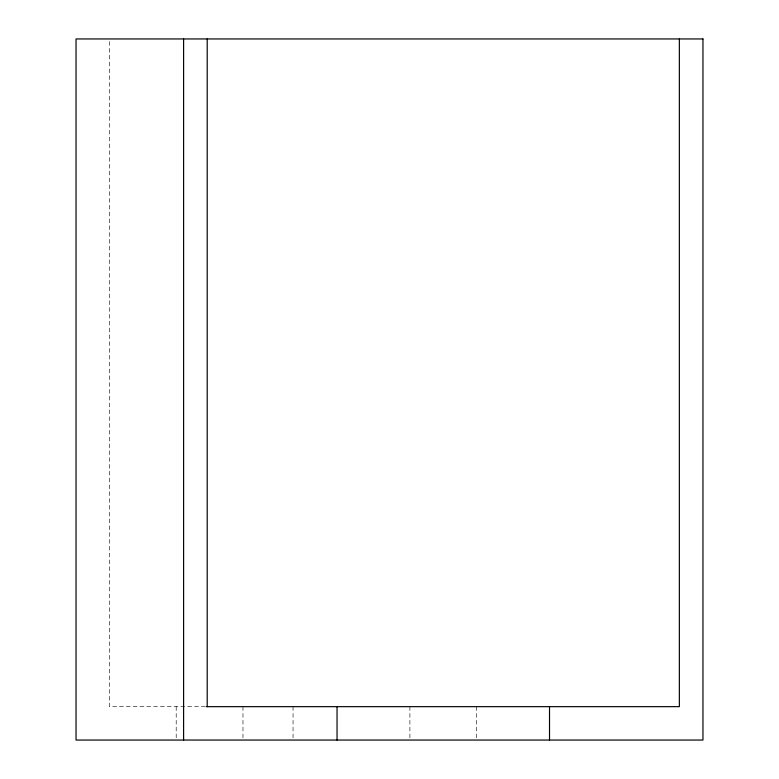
<?xml version="1.0" encoding="UTF-8"?>
<svg xmlns="http://www.w3.org/2000/svg" width="779" height="779" viewBox="0 0 779 779"><rect width="100%" height="100%" fill="white"/><g stroke="black" fill="none" stroke-linecap="round" stroke-linejoin="round"><path stroke-width="0.58" stroke-dasharray="3.9 2.92" d="M205.257 706.66L109.42 706.66L109.42 41.384M476.67 706.66L476.67 738.862M409.9 706.66L409.9 738.862M293.05 706.66L293.05 738.862M242.97 706.66L242.97 738.862M176.2 706.66L176.2 738.862"/><path stroke-width="1.17" d="M206.338 706.66L679.356 706.66L679.356 38.95M549.516 706.66L549.516 740.05M337.044 706.66L337.044 740.05M207.204 38.95L207.204 706.66M183.601 38.95L183.601 740.05M702.96 38.95L76.04 38.95L76.04 740.05L702.96 740.05L702.96 38.95"/></g></svg>
